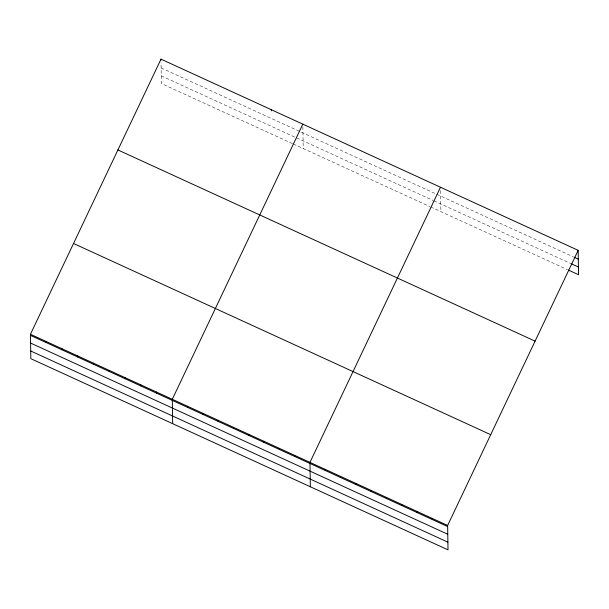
<?xml version="1.0" encoding="UTF-8"?>
<svg xmlns="http://www.w3.org/2000/svg" width="609" height="609" viewBox="0 0 609 609"><rect width="100%" height="100%" fill="white"/><g stroke="black" fill="none" stroke-linecap="round" stroke-linejoin="round"><path stroke-width="0.46" stroke-dasharray="3.04 2.28" d="M161.126 67.934L573.206 256.785M161.248 75.851L433.113 200.445M433.958 200.833L570.778 263.537M292.427 143.595L161.37 83.532L161.042 62.552M293.256 143.975L429.832 206.565M430.685 206.953L567.504 269.658M440.551 190.655L440.878 211.627M302.871 126.794L303.213 148.535"/><path stroke-width="0.91" d="M578.169 250.337L447.63 525.468L448.011 549.851L30.831 358.663L30.45 334.28L160.989 59.149L578.169 250.337L578.55 274.72L568.349 270.053M302.825 124.152L172.294 399.283L172.674 423.666M440.497 187.245L309.958 462.376L310.346 486.758M574.059 257.181L578.306 259.122M571.63 263.925L578.428 267.039M117.91 149.943L535.09 341.131M73.529 243.486L490.709 434.674M30.45 334.28L447.63 525.468M30.465 335.376L447.645 526.572M30.587 343.057L447.767 534.253M30.709 350.974L447.897 542.17M432.337 518.457L432.352 519.561M417.036 511.446L417.058 512.55M401.742 504.435L401.757 505.539M386.441 497.431L386.464 498.527M371.147 490.42L371.163 491.516M355.854 483.409L355.869 484.505M340.553 476.398L340.576 477.494M325.259 469.387L325.275 470.483M294.665 455.365L294.68 456.468M279.371 448.353L279.386 449.457M271.309 109.711L271.325 110.808M264.07 441.342L264.085 442.446M248.776 434.331L248.792 435.435M233.475 427.32L233.498 428.424M218.182 420.317L218.197 421.413M202.888 413.305L202.904 414.402M187.587 406.294L187.602 407.391M160.989 59.149L161.004 60.245M156.528 392.059L156.551 393.163M140.77 384.835L140.786 385.939M125.012 377.61L125.028 378.714M109.255 370.394L109.27 371.49M93.489 363.17L93.504 364.266M77.731 355.945L77.746 357.049M61.973 348.721L61.989 349.825M46.208 341.497L46.231 342.601"/></g></svg>
